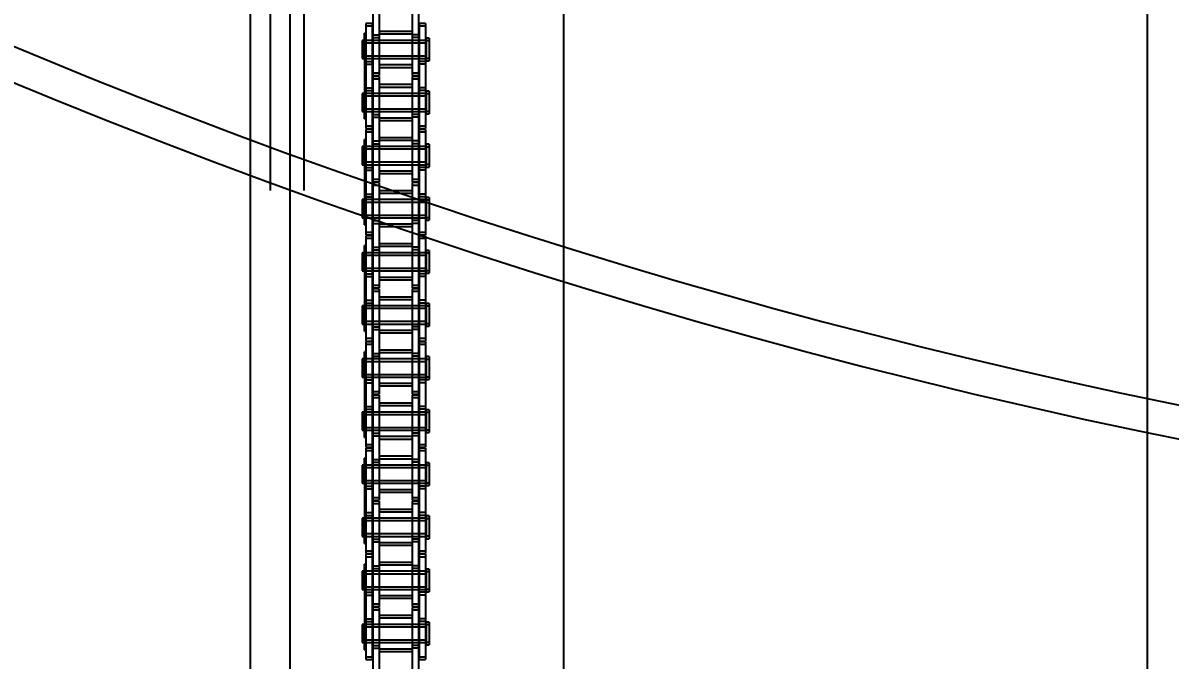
# Model space of a CAD drawing. Header units: metres. Extents: x 0 to 63075, y 0 to 44550.
# Drawn here: x 13714.6 to 13988.9, y 29722.2 to 29874.6 of the extents above; entities that cross this region are included whole.
import ezdxf

# ---------------------------------------------------------------- set-up
doc = ezdxf.new("R2010")
doc.units = ezdxf.units.M
doc.header["$LTSCALE"] = 75
doc.linetypes.add('HIDDEN2', pattern=[4.7625, 3.175, -1.5875])
for name, color, linetype in [('18_COTAS', 7, 'Continuous'), ('SDM', 7, 'Continuous'), ('SL1', 8, 'Continuous'), ('SL4', 4, 'Continuous'), ('ST1', 7, 'HIDDEN2')]:
    doc.layers.add(name, color=color, linetype=linetype)
doc.styles.add('ROMANS', font='ROMANS.SHX')
doc.dimstyles.new('75___1-75', dxfattribs={"dimscale": 75, "dimtxt": 2.5, "dimasz": 2, "dimexe": 1.5, "dimexo": 1, "dimgap": 0.5, "dimtad": 1, "dimdec": 0, "dimzin": 12, "dimtxsty": 'ROMANS', "dimcen": 0, "dimclrd": 256, "dimclre": 256, "dimclrt": 3, "dimazin": 3, "dimtfac": 1, "dimtdec": 0, "dimtmove": 0, "dimatfit": 0, "dimfxl": 1, "dimlwd": -1, "dimlwe": -1, "dimarcsym": 0})

# ---------------------------------------------------------------- blocks, each defined once
blk = doc.blocks.new('A$C1d93b9d1')
at = {"layer": 'SL1'}
for radius, start, end in [(1979, 150.48869, 76.2155), (1915.5, 151.39767, 77.94663), (1915.5, 151.39767, 77.48242), (1907.5, 151.51701, 77.89531), (1508, 159.38429, 0), (1508, 159.38429, 0), (1500, 179.96007, 0.03993)]:
    blk.add_arc((6031.73, 6950), radius, start, end, dxfattribs=at)
blk = doc.blocks.new('*D27')
at = {"layer": '18_COTAS', "transparency": 16777216}
for p, q in [((12131.24, 27878.33), (12131.24, 30705.37)), ((13913.74, 30509.57), (13913.74, 30705.37)), ((11981.24, 30592.87), (11122.31, 30592.87)), ((13913.74, 30592.87), (12131.24, 30592.87)), ((14063.74, 30592.87), (14213.74, 30592.87))]:
    blk.add_line(p, q, dxfattribs=at)
for points in [[(11981.24, 30617.87), (11981.24, 30567.87), (12131.24, 30592.87)], [(14063.74, 30617.87), (14063.74, 30567.87), (13913.74, 30592.87)]]:
    blk.add_solid(points, dxfattribs=at)
at = {"layer": 'Defpoints', "color": 0, "transparency": 16777216}
for p in [(13913.74, 30592.87), (13913.74, 30434.57), (12131.24, 27803.33)]:
    blk.add_point(p, dxfattribs=at)
at = {"layer": '18_COTAS', "color": 3, "transparency": 16777216, "insert": (11476.78, 30724.12), "char_height": 187.5, "attachment_point": 5, "style": 'ROMANS'}
blk.add_mtext('1782', dxfattribs=at)
blk = doc.blocks.new('A$C429c7d53')
at = {"layer": 'SL4'}
for p, q in [((48.23, 3289.74), (48.23, 2339.74)), ((57.76, 2339.74), (57.76, 3129.5)), ((262.77, 2339.74), (262.77, 3129.49)), ((123.23, 2339.74), (123.23, 3005.31))]:
    blk.add_line(p, q, dxfattribs=at)
at = {"layer": 'ST1'}
for p, q in [((53, 3339.74), (53, 2339.74)), ((61, 3339.74), (61, 2339.74)), ((57.76, 2339.74), (57.76, 3129.5)), ((77.52, 2787.36), (77.52, 2781.01)), ((79.03, 2787.36), (79.03, 2781.01)), ((86.96, 2787.36), (86.96, 2781.01)), ((88.49, 2787.36), (88.49, 2781.01)), ((75.84, 2784.41), (75.84, 2783.76)), ((77.36, 2784.41), (75.84, 2784.41)), ((77.36, 2784.41), (77.36, 2783.76)), ((88.64, 2784.41), (88.64, 2783.76)), ((90.16, 2784.41), (88.64, 2784.41)), ((90.16, 2784.41), (90.16, 2783.76)), ((75.51, 2781.07), (75.51, 2782.04)), ((75.84, 2782.04), (75.51, 2782.04)), ((75.51, 2781.07), (75.84, 2781.07)), ((75.51, 2777.84), (75.51, 2781.07)), ((75.84, 2783.76), (75.84, 2774.66)), ((77.36, 2783.76), (75.84, 2783.76)), ((77.36, 2783.76), (77.36, 2774.66)), ((77.52, 2781.67), (79.03, 2781.67)), ((86.96, 2782.45), (79.03, 2782.45)), ((86.96, 2781.8), (79.03, 2781.8)), ((88.49, 2781.67), (86.96, 2781.67)), ((88.64, 2783.76), (88.64, 2774.66)), ((90.16, 2783.76), (88.64, 2783.76)), ((90.16, 2783.76), (90.16, 2774.66)), ((75, 2780.34), (75, 2779.68)), ((75.47, 2780.34), (75, 2780.34)), ((75, 2779.68), (75, 2775.99)), ((75.47, 2779.68), (75, 2779.68)), ((75.47, 2779.68), (75.47, 2780.34)), ((75.84, 2779.97), (75.47, 2779.97)), ((75.47, 2775.99), (75.47, 2779.68)), ((75.84, 2779.31), (75.47, 2779.31)), ((77.36, 2780.34), (75.51, 2780.34)), ((75.51, 2778.94), (75.84, 2778.94)), ((75.51, 2778.49), (75.84, 2778.49)), ((90.34, 2780.34), (75.84, 2780.34)), ((77.36, 2779.68), (75.84, 2779.68)), ((90.34, 2779.68), (75.84, 2779.68)), ((77.52, 2781.01), (79.03, 2781.01)), ((77.52, 2781.01), (77.52, 2771.92)), ((79.03, 2780.34), (77.52, 2780.34)), ((79.03, 2779.68), (77.52, 2779.68)), ((86.96, 2780.34), (79.03, 2780.34)), ((86.96, 2779.68), (79.03, 2779.68)), ((79.03, 2781.01), (79.03, 2771.92)), ((88.49, 2781.01), (86.96, 2781.01)), ((86.96, 2781.01), (86.96, 2771.92)), ((88.49, 2780.34), (86.96, 2780.34)), ((88.49, 2779.68), (86.96, 2779.68)), ((88.49, 2781.01), (88.49, 2771.92)), ((90.16, 2780.34), (88.64, 2780.34)), ((90.16, 2779.68), (88.64, 2779.68)), ((90.34, 2780.23), (90.34, 2780.89)), ((91, 2780.89), (90.34, 2780.89)), ((90.34, 2775.44), (90.34, 2780.23)), ((91, 2780.23), (90.34, 2780.23)), ((91, 2780.89), (91, 2780.23)), ((91, 2780.23), (91, 2775.44)), ((75, 2776.65), (75.47, 2776.65)), ((75, 2775.99), (75.47, 2775.99)), ((75.47, 2777.01), (75.84, 2777.01)), ((75.47, 2776.36), (75.84, 2776.36)), ((75.51, 2777.84), (75.51, 2765.14)), ((75.51, 2777.84), (75.84, 2777.84)), ((75.51, 2776.87), (75.84, 2776.87)), ((75.51, 2776.22), (75.84, 2776.22)), ((75.84, 2776.65), (77.36, 2776.65)), ((75.84, 2776.65), (90.34, 2776.65)), ((75.84, 2775.99), (77.36, 2775.99)), ((75.84, 2775.99), (90.34, 2775.99)), ((77.52, 2776.65), (79.03, 2776.65)), ((77.52, 2775.99), (79.03, 2775.99)), ((79.03, 2776.65), (86.96, 2776.65)), ((79.03, 2775.99), (86.96, 2775.99)), ((86.96, 2776.65), (88.49, 2776.65)), ((86.96, 2775.99), (88.49, 2775.99)), ((88.64, 2776.65), (90.16, 2776.65)), ((88.64, 2775.99), (90.16, 2775.99)), ((90.34, 2776.09), (91, 2776.09)), ((75.84, 2775.32), (77.36, 2775.32)), ((75.84, 2774.66), (77.36, 2774.66)), ((75.84, 2774.66), (75.84, 2768.31)), ((77.36, 2774.66), (77.36, 2768.31)), ((79.03, 2774.53), (86.96, 2774.53)), ((79.03, 2773.88), (86.96, 2773.88)), ((90.16, 2775.32), (88.64, 2775.32)), ((90.16, 2774.66), (88.64, 2774.66)), ((88.64, 2774.66), (88.64, 2768.31)), ((90.16, 2774.66), (90.16, 2768.31)), ((90.34, 2775.44), (91, 2775.44)), ((77.52, 2772.57), (79.03, 2772.57)), ((77.52, 2771.92), (79.03, 2771.92)), ((77.52, 2771.71), (77.52, 2771.06)), ((79.03, 2771.71), (77.52, 2771.71)), ((77.52, 2771.06), (77.52, 2761.96)), ((79.03, 2771.06), (77.52, 2771.06)), ((79.03, 2771.71), (79.03, 2771.06)), ((79.03, 2771.06), (79.03, 2761.96)), ((86.96, 2772.57), (88.49, 2772.57)), ((86.96, 2771.92), (88.49, 2771.92)), ((86.96, 2771.71), (86.96, 2771.06)), ((88.49, 2771.71), (86.96, 2771.71)), ((86.96, 2771.06), (86.96, 2761.96)), ((88.49, 2771.06), (86.96, 2771.06)), ((88.49, 2771.71), (88.49, 2771.06)), ((88.49, 2771.06), (88.49, 2761.96)), ((75, 2767.64), (75, 2766.98)), ((75.47, 2767.64), (75, 2767.64)), ((75.47, 2766.98), (75.47, 2767.64)), ((75.51, 2767.41), (75.84, 2767.41)), ((75.84, 2768.97), (77.36, 2768.97)), ((75.84, 2768.31), (77.36, 2768.31)), ((75.84, 2768.31), (75.84, 2759.22)), ((77.36, 2767.64), (75.84, 2767.64)), ((90.34, 2767.64), (75.84, 2767.64)), ((77.36, 2768.31), (77.36, 2759.22)), ((79.03, 2767.64), (77.52, 2767.64)), ((86.96, 2769.75), (79.03, 2769.75)), ((86.96, 2769.1), (79.03, 2769.1)), ((86.96, 2767.64), (79.03, 2767.64)), ((88.49, 2767.64), (86.96, 2767.64)), ((90.16, 2768.97), (88.64, 2768.97)), ((90.16, 2768.31), (88.64, 2768.31)), ((88.64, 2768.31), (88.64, 2759.22)), ((90.16, 2767.64), (88.64, 2767.64)), ((90.16, 2768.31), (90.16, 2759.22)), ((90.34, 2767.53), (90.34, 2768.19)), ((91, 2768.19), (90.34, 2768.19)), ((90.34, 2762.74), (90.34, 2767.53)), ((91, 2767.53), (90.34, 2767.53)), ((91, 2768.19), (91, 2767.53)), ((91, 2767.53), (91, 2762.74)), ((75, 2766.98), (75, 2763.29)), ((75.47, 2766.98), (75, 2766.98)), ((75.84, 2767.27), (75.47, 2767.27)), ((75.47, 2763.29), (75.47, 2766.98)), ((75.84, 2766.61), (75.47, 2766.61)), ((75.51, 2766.75), (75.84, 2766.75)), ((75.51, 2765.79), (75.84, 2765.79)), ((75.51, 2765.14), (75.84, 2765.14)), ((75.51, 2761.58), (75.51, 2765.14)), ((75.51, 2764.68), (75.84, 2764.68)), ((77.36, 2766.98), (75.84, 2766.98)), ((90.34, 2766.98), (75.84, 2766.98)), ((79.03, 2766.98), (77.52, 2766.98)), ((86.96, 2766.98), (79.03, 2766.98)), ((88.49, 2766.98), (86.96, 2766.98)), ((90.16, 2766.98), (88.64, 2766.98)), ((75, 2763.95), (75.47, 2763.95)), ((75, 2763.29), (75.47, 2763.29)), ((75.47, 2764.31), (75.84, 2764.31)), ((75.47, 2763.66), (75.84, 2763.66)), ((75.51, 2763.29), (77.36, 2763.29)), ((75.51, 2762.56), (75.84, 2762.56)), ((75.84, 2763.95), (77.36, 2763.95)), ((75.84, 2763.95), (90.34, 2763.95)), ((75.84, 2763.29), (90.34, 2763.29)), ((77.52, 2763.95), (79.03, 2763.95)), ((77.52, 2763.29), (79.03, 2763.29)), ((77.52, 2762.62), (79.03, 2762.62)), ((77.52, 2761.96), (79.03, 2761.96)), ((77.52, 2761.96), (77.52, 2755.61)), ((79.03, 2763.95), (86.96, 2763.95)), ((79.03, 2763.29), (86.96, 2763.29)), ((79.03, 2761.96), (79.03, 2755.61)), ((86.96, 2763.95), (88.49, 2763.95)), ((86.96, 2763.29), (88.49, 2763.29)), ((88.49, 2762.62), (86.96, 2762.62)), ((88.49, 2761.96), (86.96, 2761.96)), ((86.96, 2761.96), (86.96, 2755.61)), ((88.49, 2761.96), (88.49, 2755.61)), ((88.64, 2763.95), (90.16, 2763.95)), ((88.64, 2763.29), (90.16, 2763.29)), ((90.34, 2763.39), (91, 2763.39)), ((90.34, 2762.74), (91, 2762.74)), ((75.51, 2761.58), (75.84, 2761.58)), ((75.84, 2759.87), (77.36, 2759.87)), ((75.84, 2759.22), (77.36, 2759.22)), ((79.03, 2761.83), (86.96, 2761.83)), ((79.03, 2761.18), (86.96, 2761.18)), ((88.64, 2759.87), (90.16, 2759.87)), ((88.64, 2759.22), (90.16, 2759.22)), ((75.51, 2755.67), (75.51, 2756.64)), ((75.84, 2756.64), (75.51, 2756.64)), ((75.84, 2759.01), (75.84, 2758.36)), ((77.36, 2759.01), (75.84, 2759.01)), ((75.84, 2758.36), (75.84, 2749.26)), ((77.36, 2758.36), (75.84, 2758.36)), ((77.36, 2759.01), (77.36, 2758.36)), ((77.36, 2758.36), (77.36, 2749.26)), ((86.96, 2757.05), (79.03, 2757.05)), ((86.96, 2756.4), (79.03, 2756.4)), ((88.64, 2759.01), (88.64, 2758.36)), ((90.16, 2759.01), (88.64, 2759.01)), ((88.64, 2758.36), (88.64, 2749.26)), ((90.16, 2758.36), (88.64, 2758.36)), ((90.16, 2759.01), (90.16, 2758.36)), ((90.16, 2758.36), (90.16, 2749.26)), ((75, 2754.94), (75, 2754.28)), ((75.47, 2754.94), (75, 2754.94)), ((75, 2754.28), (75, 2750.59)), ((75.47, 2754.28), (75, 2754.28)), ((75.47, 2754.28), (75.47, 2754.94)), ((75.84, 2754.57), (75.47, 2754.57)), ((75.47, 2750.59), (75.47, 2754.28)), ((75.84, 2753.91), (75.47, 2753.91)), ((75.51, 2755.67), (75.84, 2755.67)), ((75.51, 2752.44), (75.51, 2755.67)), ((77.36, 2754.94), (75.51, 2754.94)), ((90.34, 2754.94), (75.84, 2754.94)), ((77.36, 2754.28), (75.84, 2754.28)), ((90.34, 2754.28), (75.84, 2754.28)), ((77.52, 2756.27), (79.03, 2756.27)), ((77.52, 2755.61), (79.03, 2755.61)), ((77.52, 2755.61), (77.52, 2746.52)), ((79.03, 2754.94), (77.52, 2754.94)), ((79.03, 2754.28), (77.52, 2754.28)), ((86.96, 2754.94), (79.03, 2754.94)), ((86.96, 2754.28), (79.03, 2754.28)), ((79.03, 2755.61), (79.03, 2746.52)), ((88.49, 2756.27), (86.96, 2756.27)), ((88.49, 2755.61), (86.96, 2755.61)), ((86.96, 2755.61), (86.96, 2746.52)), ((88.49, 2754.94), (86.96, 2754.94)), ((88.49, 2754.28), (86.96, 2754.28)), ((88.49, 2755.61), (88.49, 2746.52)), ((90.16, 2754.94), (88.64, 2754.94)), ((90.16, 2754.28), (88.64, 2754.28)), ((90.34, 2754.83), (90.34, 2755.49)), ((91, 2755.49), (90.34, 2755.49)), ((90.34, 2750.04), (90.34, 2754.83)), ((91, 2754.83), (90.34, 2754.83)), ((91, 2755.49), (91, 2754.83)), ((91, 2754.83), (91, 2750.04)), ((75, 2751.25), (75.47, 2751.25)), ((75.47, 2751.61), (75.84, 2751.61)), ((75.47, 2750.96), (75.84, 2750.96)), ((75.51, 2753.54), (75.84, 2753.54)), ((75.51, 2753.09), (75.84, 2753.09)), ((75.51, 2752.44), (75.51, 2739.74)), ((75.51, 2752.44), (75.84, 2752.44)), ((75.51, 2751.47), (75.84, 2751.47)), ((75.84, 2751.25), (77.36, 2751.25)), ((75.84, 2751.25), (90.34, 2751.25)), ((77.52, 2751.25), (79.03, 2751.25)), ((79.03, 2751.25), (86.96, 2751.25)), ((86.96, 2751.25), (88.49, 2751.25)), ((88.64, 2751.25), (90.16, 2751.25)), ((75, 2750.59), (75.47, 2750.59)), ((75.51, 2750.82), (75.84, 2750.82)), ((75.84, 2750.59), (77.36, 2750.59)), ((75.84, 2750.59), (90.34, 2750.59)), ((75.84, 2749.92), (77.36, 2749.92)), ((75.84, 2749.26), (77.36, 2749.26)), ((75.84, 2749.26), (75.84, 2742.91)), ((77.36, 2749.26), (77.36, 2742.91)), ((77.52, 2750.59), (79.03, 2750.59)), ((79.03, 2750.59), (86.96, 2750.59)), ((79.03, 2749.13), (86.96, 2749.13)), ((79.03, 2748.48), (86.96, 2748.48)), ((86.96, 2750.59), (88.49, 2750.59)), ((88.64, 2750.59), (90.16, 2750.59)), ((90.16, 2749.92), (88.64, 2749.92)), ((90.16, 2749.26), (88.64, 2749.26)), ((88.64, 2749.26), (88.64, 2742.91)), ((90.16, 2749.26), (90.16, 2742.91)), ((90.34, 2750.69), (91, 2750.69)), ((90.34, 2750.04), (91, 2750.04)), ((77.52, 2747.17), (79.03, 2747.17)), ((77.52, 2746.52), (79.03, 2746.52)), ((77.52, 2746.31), (77.52, 2745.66)), ((79.03, 2746.31), (77.52, 2746.31)), ((77.52, 2745.66), (77.52, 2736.56)), ((79.03, 2745.66), (77.52, 2745.66)), ((79.03, 2746.31), (79.03, 2745.66)), ((79.03, 2745.66), (79.03, 2736.56)), ((86.96, 2747.17), (88.49, 2747.17)), ((86.96, 2746.52), (88.49, 2746.52)), ((86.96, 2746.31), (86.96, 2745.66)), ((88.49, 2746.31), (86.96, 2746.31)), ((86.96, 2745.66), (86.96, 2736.56)), ((88.49, 2745.66), (86.96, 2745.66)), ((88.49, 2746.31), (88.49, 2745.66)), ((88.49, 2745.66), (88.49, 2736.56)), ((75.84, 2743.57), (77.36, 2743.57)), ((75.84, 2742.91), (77.36, 2742.91)), ((75.84, 2742.91), (75.84, 2733.82)), ((77.36, 2742.91), (77.36, 2733.82)), ((86.96, 2744.35), (79.03, 2744.35)), ((86.96, 2743.7), (79.03, 2743.7)), ((90.16, 2743.57), (88.64, 2743.57)), ((90.16, 2742.91), (88.64, 2742.91)), ((88.64, 2742.91), (88.64, 2733.82)), ((90.16, 2742.91), (90.16, 2733.82)), ((90.34, 2742.13), (90.34, 2742.79)), ((91, 2742.79), (90.34, 2742.79)), ((91, 2742.79), (91, 2742.13)), ((75, 2742.24), (75, 2741.58)), ((75.47, 2742.24), (75, 2742.24)), ((75, 2741.58), (75, 2737.89)), ((75.47, 2741.58), (75, 2741.58)), ((75.47, 2741.58), (75.47, 2742.24)), ((75.84, 2741.87), (75.47, 2741.87)), ((75.47, 2737.89), (75.47, 2741.58)), ((75.84, 2741.21), (75.47, 2741.21)), ((75.51, 2742.01), (75.84, 2742.01)), ((75.51, 2741.35), (75.84, 2741.35)), ((75.51, 2740.39), (75.84, 2740.39)), ((77.36, 2742.24), (75.84, 2742.24)), ((90.34, 2742.24), (75.84, 2742.24)), ((77.36, 2741.58), (75.84, 2741.58)), ((90.34, 2741.58), (75.84, 2741.58)), ((79.03, 2742.24), (77.52, 2742.24)), ((79.03, 2741.58), (77.52, 2741.58)), ((86.96, 2742.24), (79.03, 2742.24)), ((86.96, 2741.58), (79.03, 2741.58)), ((88.49, 2742.24), (86.96, 2742.24)), ((88.49, 2741.58), (86.96, 2741.58)), ((90.16, 2742.24), (88.64, 2742.24)), ((90.16, 2741.58), (88.64, 2741.58)), ((90.34, 2737.34), (90.34, 2742.13)), ((91, 2742.13), (90.34, 2742.13)), ((91, 2742.13), (91, 2737.34)), ((75, 2738.55), (75.47, 2738.55)), ((75, 2737.89), (75.47, 2737.89)), ((75.47, 2738.91), (75.84, 2738.91)), ((75.47, 2738.26), (75.84, 2738.26)), ((75.51, 2739.74), (75.84, 2739.74)), ((75.51, 2736.18), (75.51, 2739.74)), ((75.51, 2739.28), (75.84, 2739.28)), ((75.51, 2737.89), (77.36, 2737.89)), ((75.84, 2738.55), (77.36, 2738.55)), ((75.84, 2738.55), (90.34, 2738.55)), ((75.84, 2737.89), (90.34, 2737.89)), ((77.52, 2738.55), (79.03, 2738.55)), ((77.52, 2737.89), (79.03, 2737.89)), ((77.52, 2737.22), (79.03, 2737.22)), ((79.03, 2738.55), (86.96, 2738.55)), ((79.03, 2737.89), (86.96, 2737.89)), ((86.96, 2738.55), (88.49, 2738.55)), ((86.96, 2737.89), (88.49, 2737.89)), ((88.49, 2737.22), (86.96, 2737.22)), ((88.64, 2738.55), (90.16, 2738.55)), ((88.64, 2737.89), (90.16, 2737.89)), ((90.34, 2737.99), (91, 2737.99)), ((90.34, 2737.34), (91, 2737.34)), ((75.51, 2737.16), (75.84, 2737.16)), ((75.51, 2736.18), (75.84, 2736.18)), ((75.84, 2734.47), (77.36, 2734.47)), ((77.52, 2736.56), (79.03, 2736.56)), ((77.52, 2736.56), (77.52, 2730.21)), ((79.03, 2736.43), (86.96, 2736.43)), ((79.03, 2735.78), (86.96, 2735.78)), ((79.03, 2736.56), (79.03, 2730.21)), ((88.49, 2736.56), (86.96, 2736.56)), ((86.96, 2736.56), (86.96, 2730.21)), ((88.49, 2736.56), (88.49, 2730.21)), ((88.64, 2734.47), (90.16, 2734.47)), ((75.84, 2733.82), (77.36, 2733.82)), ((75.84, 2733.61), (75.84, 2732.96)), ((77.36, 2733.61), (75.84, 2733.61)), ((75.84, 2732.96), (75.84, 2723.86)), ((77.36, 2732.96), (75.84, 2732.96)), ((77.36, 2733.61), (77.36, 2732.96)), ((77.36, 2732.96), (77.36, 2723.86)), ((88.64, 2733.82), (90.16, 2733.82)), ((88.64, 2733.61), (88.64, 2732.96)), ((90.16, 2733.61), (88.64, 2733.61)), ((88.64, 2732.96), (88.64, 2723.86)), ((90.16, 2732.96), (88.64, 2732.96)), ((90.16, 2733.61), (90.16, 2732.96)), ((90.16, 2732.96), (90.16, 2723.86)), ((75, 2729.54), (75, 2728.88)), ((75.47, 2729.54), (75, 2729.54)), ((75.47, 2728.88), (75.47, 2729.54)), ((75.84, 2729.17), (75.47, 2729.17)), ((75.51, 2730.27), (75.51, 2731.24)), ((75.84, 2731.24), (75.51, 2731.24)), ((75.51, 2730.27), (75.84, 2730.27)), ((75.51, 2727.04), (75.51, 2730.27)), ((77.36, 2729.54), (75.51, 2729.54)), ((90.34, 2729.54), (75.84, 2729.54)), ((77.52, 2730.87), (79.03, 2730.87)), ((77.52, 2730.21), (79.03, 2730.21)), ((77.52, 2730.21), (77.52, 2721.12)), ((79.03, 2729.54), (77.52, 2729.54)), ((86.96, 2731.65), (79.03, 2731.65)), ((86.96, 2731), (79.03, 2731)), ((86.96, 2729.54), (79.03, 2729.54)), ((79.03, 2730.21), (79.03, 2721.12)), ((88.49, 2730.87), (86.96, 2730.87)), ((88.49, 2730.21), (86.96, 2730.21)), ((86.96, 2730.21), (86.96, 2721.12)), ((88.49, 2729.54), (86.96, 2729.54)), ((88.49, 2730.21), (88.49, 2721.12)), ((90.16, 2729.54), (88.64, 2729.54)), ((90.34, 2729.43), (90.34, 2730.09)), ((91, 2730.09), (90.34, 2730.09)), ((90.34, 2724.64), (90.34, 2729.43)), ((91, 2729.43), (90.34, 2729.43)), ((91, 2730.09), (91, 2729.43)), ((91, 2729.43), (91, 2724.64)), ((75, 2728.88), (75, 2725.19)), ((75.47, 2728.88), (75, 2728.88)), ((75.47, 2725.19), (75.47, 2728.88)), ((75.84, 2728.51), (75.47, 2728.51)), ((75.47, 2726.21), (75.84, 2726.21)), ((75.51, 2728.14), (75.84, 2728.14)), ((75.51, 2727.69), (75.84, 2727.69)), ((75.51, 2727.04), (75.51, 2714.34)), ((75.51, 2727.04), (75.84, 2727.04)), ((77.36, 2728.88), (75.84, 2728.88)), ((90.34, 2728.88), (75.84, 2728.88)), ((79.03, 2728.88), (77.52, 2728.88)), ((86.96, 2728.88), (79.03, 2728.88)), ((88.49, 2728.88), (86.96, 2728.88)), ((90.16, 2728.88), (88.64, 2728.88)), ((75, 2725.85), (75.47, 2725.85)), ((75, 2725.19), (75.47, 2725.19)), ((75.47, 2725.56), (75.84, 2725.56)), ((75.51, 2726.07), (75.84, 2726.07)), ((75.51, 2725.42), (75.84, 2725.42)), ((75.84, 2725.85), (77.36, 2725.85)), ((75.84, 2725.85), (90.34, 2725.85)), ((75.84, 2725.19), (77.36, 2725.19)), ((75.84, 2725.19), (90.34, 2725.19)), ((75.84, 2724.52), (77.36, 2724.52)), ((75.84, 2723.86), (77.36, 2723.86)), ((75.84, 2723.86), (75.84, 2717.51)), ((77.36, 2723.86), (77.36, 2717.51)), ((77.52, 2725.85), (79.03, 2725.85)), ((77.52, 2725.19), (79.03, 2725.19)), ((79.03, 2725.85), (86.96, 2725.85)), ((79.03, 2725.19), (86.96, 2725.19)), ((79.03, 2723.73), (86.96, 2723.73)), ((86.96, 2725.85), (88.49, 2725.85)), ((86.96, 2725.19), (88.49, 2725.19)), ((88.64, 2725.85), (90.16, 2725.85)), ((88.64, 2725.19), (90.16, 2725.19)), ((90.16, 2724.52), (88.64, 2724.52)), ((90.16, 2723.86), (88.64, 2723.86)), ((88.64, 2723.86), (88.64, 2717.51)), ((90.16, 2723.86), (90.16, 2717.51)), ((90.34, 2725.29), (91, 2725.29)), ((90.34, 2724.64), (91, 2724.64)), ((77.52, 2721.77), (79.03, 2721.77)), ((77.52, 2721.12), (79.03, 2721.12)), ((77.52, 2720.91), (77.52, 2720.26)), ((79.03, 2720.91), (77.52, 2720.91)), ((79.03, 2723.08), (86.96, 2723.08)), ((79.03, 2720.91), (79.03, 2720.26)), ((86.96, 2721.77), (88.49, 2721.77)), ((86.96, 2721.12), (88.49, 2721.12)), ((86.96, 2720.91), (86.96, 2720.26)), ((88.49, 2720.91), (86.96, 2720.91)), ((88.49, 2720.91), (88.49, 2720.26)), ((75.84, 2718.17), (77.36, 2718.17)), ((77.52, 2720.26), (77.52, 2711.16)), ((79.03, 2720.26), (77.52, 2720.26)), ((86.96, 2718.95), (79.03, 2718.95)), ((86.96, 2718.3), (79.03, 2718.3)), ((79.03, 2720.26), (79.03, 2711.16)), ((86.96, 2720.26), (86.96, 2711.16)), ((88.49, 2720.26), (86.96, 2720.26)), ((88.49, 2720.26), (88.49, 2711.16)), ((90.16, 2718.17), (88.64, 2718.17)), ((75, 2716.84), (75, 2716.18)), ((75.47, 2716.84), (75, 2716.84)), ((75, 2716.18), (75, 2712.49)), ((75.47, 2716.18), (75, 2716.18)), ((75.47, 2716.18), (75.47, 2716.84)), ((75.84, 2716.47), (75.47, 2716.47)), ((75.47, 2712.49), (75.47, 2716.18)), ((75.84, 2715.81), (75.47, 2715.81)), ((75.51, 2716.61), (75.84, 2716.61)), ((75.51, 2715.95), (75.84, 2715.95)), ((75.84, 2717.51), (77.36, 2717.51)), ((75.84, 2717.51), (75.84, 2708.42)), ((77.36, 2716.84), (75.84, 2716.84)), ((90.34, 2716.84), (75.84, 2716.84)), ((77.36, 2716.18), (75.84, 2716.18)), ((90.34, 2716.18), (75.84, 2716.18)), ((77.36, 2717.51), (77.36, 2708.42)), ((79.03, 2716.84), (77.52, 2716.84)), ((79.03, 2716.18), (77.52, 2716.18)), ((86.96, 2716.84), (79.03, 2716.84)), ((86.96, 2716.18), (79.03, 2716.18)), ((88.49, 2716.84), (86.96, 2716.84)), ((88.49, 2716.18), (86.96, 2716.18)), ((90.16, 2717.51), (88.64, 2717.51)), ((88.64, 2717.51), (88.64, 2708.42)), ((90.16, 2716.84), (88.64, 2716.84)), ((90.16, 2716.18), (88.64, 2716.18)), ((90.16, 2717.51), (90.16, 2708.42)), ((90.34, 2716.73), (90.34, 2717.39)), ((91, 2717.39), (90.34, 2717.39)), ((90.34, 2711.94), (90.34, 2716.73)), ((91, 2716.73), (90.34, 2716.73)), ((91, 2717.39), (91, 2716.73)), ((91, 2716.73), (91, 2711.94)), ((75, 2713.15), (75.47, 2713.15)), ((75, 2712.49), (75.47, 2712.49)), ((75.47, 2713.51), (75.84, 2713.51)), ((75.47, 2712.86), (75.84, 2712.86)), ((75.51, 2714.99), (75.84, 2714.99)), ((75.51, 2714.34), (75.84, 2714.34)), ((75.51, 2710.78), (75.51, 2714.34)), ((75.51, 2713.88), (75.84, 2713.88)), ((75.51, 2712.49), (77.36, 2712.49)), ((75.84, 2713.15), (77.36, 2713.15)), ((75.84, 2713.15), (90.34, 2713.15)), ((75.84, 2712.49), (90.34, 2712.49)), ((77.52, 2713.15), (79.03, 2713.15)), ((77.52, 2712.49), (79.03, 2712.49)), ((79.03, 2713.15), (86.96, 2713.15)), ((79.03, 2712.49), (86.96, 2712.49)), ((86.96, 2713.15), (88.49, 2713.15)), ((86.96, 2712.49), (88.49, 2712.49)), ((88.64, 2713.15), (90.16, 2713.15)), ((88.64, 2712.49), (90.16, 2712.49)), ((90.34, 2712.59), (91, 2712.59)), ((75.51, 2711.76), (75.84, 2711.76)), ((75.51, 2710.78), (75.84, 2710.78)), ((77.52, 2711.82), (79.03, 2711.82)), ((77.52, 2711.16), (79.03, 2711.16)), ((77.52, 2711.16), (77.52, 2704.81)), ((79.03, 2711.03), (86.96, 2711.03)), ((79.03, 2710.38), (86.96, 2710.38)), ((79.03, 2711.16), (79.03, 2704.81)), ((88.49, 2711.82), (86.96, 2711.82)), ((88.49, 2711.16), (86.96, 2711.16)), ((86.96, 2711.16), (86.96, 2704.81)), ((88.49, 2711.16), (88.49, 2704.81)), ((90.34, 2711.94), (91, 2711.94)), ((75.84, 2709.07), (77.36, 2709.07)), ((75.84, 2708.42), (77.36, 2708.42)), ((75.84, 2708.21), (75.84, 2707.56)), ((77.36, 2708.21), (75.84, 2708.21)), ((75.84, 2707.56), (75.84, 2698.46)), ((77.36, 2707.56), (75.84, 2707.56)), ((77.36, 2708.21), (77.36, 2707.56)), ((77.36, 2707.56), (77.36, 2698.46)), ((88.64, 2709.07), (90.16, 2709.07)), ((88.64, 2708.42), (90.16, 2708.42)), ((88.64, 2708.21), (88.64, 2707.56)), ((90.16, 2708.21), (88.64, 2708.21)), ((88.64, 2707.56), (88.64, 2698.46)), ((90.16, 2707.56), (88.64, 2707.56)), ((90.16, 2708.21), (90.16, 2707.56)), ((90.16, 2707.56), (90.16, 2698.46)), ((75.51, 2704.87), (75.51, 2705.84)), ((75.84, 2705.84), (75.51, 2705.84)), ((75.51, 2704.87), (75.84, 2704.87)), ((75.51, 2701.64), (75.51, 2704.87)), ((77.52, 2705.47), (79.03, 2705.47)), ((77.52, 2704.81), (79.03, 2704.81)), ((77.52, 2704.81), (77.52, 2695.72)), ((86.96, 2706.25), (79.03, 2706.25)), ((86.96, 2705.6), (79.03, 2705.6)), ((79.03, 2704.81), (79.03, 2695.72)), ((88.49, 2705.47), (86.96, 2705.47)), ((88.49, 2704.81), (86.96, 2704.81)), ((86.96, 2704.81), (86.96, 2695.72)), ((88.49, 2704.81), (88.49, 2695.72)), ((90.34, 2704.03), (90.34, 2704.69)), ((91, 2704.69), (90.34, 2704.69)), ((91, 2704.69), (91, 2704.03)), ((75, 2704.14), (75, 2703.48)), ((75.47, 2704.14), (75, 2704.14)), ((75, 2703.48), (75, 2699.79)), ((75.47, 2703.48), (75, 2703.48)), ((75.47, 2703.48), (75.47, 2704.14)), ((75.84, 2703.77), (75.47, 2703.77)), ((75.47, 2699.79), (75.47, 2703.48)), ((75.84, 2703.11), (75.47, 2703.11)), ((77.36, 2704.14), (75.51, 2704.14)), ((75.51, 2702.74), (75.84, 2702.74)), ((75.51, 2702.29), (75.84, 2702.29)), ((75.51, 2701.64), (75.84, 2701.64)), ((75.51, 2701.64), (75.51, 2688.94)), ((90.34, 2704.14), (75.84, 2704.14)), ((77.36, 2703.48), (75.84, 2703.48)), ((90.34, 2703.48), (75.84, 2703.48)), ((79.03, 2704.14), (77.52, 2704.14)), ((79.03, 2703.48), (77.52, 2703.48)), ((86.96, 2704.14), (79.03, 2704.14)), ((86.96, 2703.48), (79.03, 2703.48)), ((88.49, 2704.14), (86.96, 2704.14)), ((88.49, 2703.48), (86.96, 2703.48)), ((90.16, 2704.14), (88.64, 2704.14)), ((90.16, 2703.48), (88.64, 2703.48)), ((90.34, 2699.24), (90.34, 2704.03)), ((91, 2704.03), (90.34, 2704.03)), ((91, 2704.03), (91, 2699.24)), ((75, 2700.45), (75.47, 2700.45)), ((75, 2699.79), (75.47, 2699.79)), ((75.47, 2700.81), (75.84, 2700.81)), ((75.47, 2700.16), (75.84, 2700.16)), ((75.51, 2700.67), (75.84, 2700.67)), ((75.51, 2700.02), (75.84, 2700.02)), ((75.84, 2700.45), (77.36, 2700.45)), ((75.84, 2700.45), (90.34, 2700.45)), ((75.84, 2699.79), (77.36, 2699.79)), ((75.84, 2699.79), (90.34, 2699.79)), ((75.84, 2699.12), (77.36, 2699.12)), ((77.52, 2700.45), (79.03, 2700.45)), ((77.52, 2699.79), (79.03, 2699.79)), ((79.03, 2700.45), (86.96, 2700.45)), ((79.03, 2699.79), (86.96, 2699.79)), ((86.96, 2700.45), (88.49, 2700.45)), ((86.96, 2699.79), (88.49, 2699.79)), ((88.64, 2700.45), (90.16, 2700.45)), ((88.64, 2699.79), (90.16, 2699.79)), ((90.16, 2699.12), (88.64, 2699.12)), ((90.34, 2699.89), (91, 2699.89)), ((90.34, 2699.24), (91, 2699.24)), ((75.84, 2698.46), (77.36, 2698.46)), ((75.84, 2698.46), (75.84, 2692.11)), ((77.36, 2698.46), (77.36, 2692.11)), ((77.52, 2696.37), (79.03, 2696.37)), ((79.03, 2698.33), (86.96, 2698.33)), ((79.03, 2697.68), (86.96, 2697.68)), ((86.96, 2696.37), (88.49, 2696.37)), ((90.16, 2698.46), (88.64, 2698.46)), ((88.64, 2698.46), (88.64, 2692.11)), ((90.16, 2698.46), (90.16, 2692.11)), ((77.52, 2695.72), (79.03, 2695.72)), ((77.52, 2695.51), (77.52, 2694.86)), ((79.03, 2695.51), (77.52, 2695.51)), ((77.52, 2694.86), (77.52, 2685.76)), ((79.03, 2694.86), (77.52, 2694.86)), ((86.96, 2693.55), (79.03, 2693.55)), ((79.03, 2695.51), (79.03, 2694.86)), ((79.03, 2694.86), (79.03, 2685.76)), ((86.96, 2695.72), (88.49, 2695.72)), ((86.96, 2695.51), (86.96, 2694.86)), ((88.49, 2695.51), (86.96, 2695.51)), ((86.96, 2694.86), (86.96, 2685.76)), ((88.49, 2694.86), (86.96, 2694.86)), ((88.49, 2695.51), (88.49, 2694.86)), ((88.49, 2694.86), (88.49, 2685.76)), ((75, 2691.44), (75, 2690.78)), ((75.47, 2691.44), (75, 2691.44)), ((75, 2690.78), (75, 2687.09)), ((75.47, 2690.78), (75, 2690.78)), ((75.47, 2690.78), (75.47, 2691.44)), ((75.84, 2691.07), (75.47, 2691.07)), ((75.47, 2687.09), (75.47, 2690.78)), ((75.51, 2691.21), (75.84, 2691.21)), ((75.51, 2690.55), (75.84, 2690.55)), ((75.84, 2692.77), (77.36, 2692.77)), ((75.84, 2692.11), (77.36, 2692.11)), ((75.84, 2692.11), (75.84, 2683.02)), ((77.36, 2691.44), (75.84, 2691.44)), ((90.34, 2691.44), (75.84, 2691.44)), ((77.36, 2690.78), (75.84, 2690.78)), ((90.34, 2690.78), (75.84, 2690.78)), ((77.36, 2692.11), (77.36, 2683.02)), ((79.03, 2691.44), (77.52, 2691.44)), ((79.03, 2690.78), (77.52, 2690.78)), ((86.96, 2692.9), (79.03, 2692.9)), ((86.96, 2691.44), (79.03, 2691.44)), ((86.96, 2690.78), (79.03, 2690.78)), ((88.49, 2691.44), (86.96, 2691.44)), ((88.49, 2690.78), (86.96, 2690.78)), ((90.16, 2692.77), (88.64, 2692.77)), ((90.16, 2692.11), (88.64, 2692.11)), ((88.64, 2692.11), (88.64, 2683.02)), ((90.16, 2691.44), (88.64, 2691.44)), ((90.16, 2690.78), (88.64, 2690.78)), ((90.16, 2692.11), (90.16, 2683.02)), ((90.34, 2691.33), (90.34, 2691.99)), ((91, 2691.99), (90.34, 2691.99)), ((90.34, 2686.54), (90.34, 2691.33)), ((91, 2691.33), (90.34, 2691.33)), ((91, 2691.99), (91, 2691.33)), ((91, 2691.33), (91, 2686.54)), ((75.84, 2690.41), (75.47, 2690.41)), ((75.47, 2688.11), (75.84, 2688.11)), ((75.51, 2689.59), (75.84, 2689.59)), ((75.51, 2688.94), (75.84, 2688.94)), ((75.51, 2685.38), (75.51, 2688.94)), ((75.51, 2688.48), (75.84, 2688.48)), ((75, 2687.75), (75.47, 2687.75)), ((75, 2687.09), (75.47, 2687.09)), ((75.47, 2687.46), (75.84, 2687.46)), ((75.51, 2687.09), (77.36, 2687.09)), ((75.51, 2686.36), (75.84, 2686.36)), ((75.51, 2685.38), (75.84, 2685.38)), ((75.84, 2687.75), (77.36, 2687.75)), ((75.84, 2687.75), (90.34, 2687.75)), ((75.84, 2687.09), (90.34, 2687.09)), ((77.52, 2687.75), (79.03, 2687.75)), ((77.52, 2687.09), (79.03, 2687.09)), ((77.52, 2686.42), (79.03, 2686.42)), ((77.52, 2685.76), (79.03, 2685.76)), ((77.52, 2685.76), (77.52, 2679.41)), ((79.03, 2687.75), (86.96, 2687.75)), ((79.03, 2687.09), (86.96, 2687.09)), ((79.03, 2685.63), (86.96, 2685.63)), ((79.03, 2685.76), (79.03, 2679.41)), ((86.96, 2687.75), (88.49, 2687.75)), ((86.96, 2687.09), (88.49, 2687.09)), ((88.49, 2686.42), (86.96, 2686.42)), ((88.49, 2685.76), (86.96, 2685.76)), ((86.96, 2685.76), (86.96, 2679.41)), ((88.49, 2685.76), (88.49, 2679.41)), ((88.64, 2687.75), (90.16, 2687.75)), ((88.64, 2687.09), (90.16, 2687.09)), ((90.34, 2687.19), (91, 2687.19)), ((90.34, 2686.54), (91, 2686.54)), ((75.84, 2683.67), (77.36, 2683.67)), ((75.84, 2683.02), (77.36, 2683.02)), ((75.84, 2682.81), (75.84, 2682.16)), ((77.36, 2682.81), (75.84, 2682.81)), ((77.36, 2682.81), (77.36, 2682.16)), ((79.03, 2684.98), (86.96, 2684.98)), ((88.64, 2683.67), (90.16, 2683.67)), ((88.64, 2683.02), (90.16, 2683.02)), ((88.64, 2682.81), (88.64, 2682.16)), ((90.16, 2682.81), (88.64, 2682.81)), ((90.16, 2682.81), (90.16, 2682.16)), ((75.51, 2679.47), (75.51, 2680.44)), ((75.84, 2680.44), (75.51, 2680.44)), ((75.84, 2682.16), (75.84, 2673.06)), ((77.36, 2682.16), (75.84, 2682.16)), ((77.36, 2682.16), (77.36, 2673.06)), ((77.52, 2680.07), (79.03, 2680.07)), ((86.96, 2680.85), (79.03, 2680.85)), ((86.96, 2680.2), (79.03, 2680.2)), ((88.49, 2680.07), (86.96, 2680.07)), ((88.64, 2682.16), (88.64, 2673.06)), ((90.16, 2682.16), (88.64, 2682.16)), ((90.16, 2682.16), (90.16, 2673.06)), ((75, 2678.74), (75, 2678.08)), ((75.47, 2678.74), (75, 2678.74)), ((75, 2678.08), (75, 2674.39)), ((75.47, 2678.08), (75, 2678.08)), ((75.47, 2678.08), (75.47, 2678.74)), ((75.84, 2678.37), (75.47, 2678.37)), ((75.47, 2674.39), (75.47, 2678.08)), ((75.84, 2677.71), (75.47, 2677.71)), ((75.51, 2679.47), (75.84, 2679.47)), ((75.51, 2676.24), (75.51, 2679.47)), ((77.36, 2678.74), (75.51, 2678.74)), ((75.51, 2677.34), (75.84, 2677.34)), ((75.51, 2676.89), (75.84, 2676.89)), ((90.34, 2678.74), (75.84, 2678.74)), ((77.36, 2678.08), (75.84, 2678.08)), ((90.34, 2678.08), (75.84, 2678.08)), ((77.52, 2679.41), (79.03, 2679.41)), ((77.52, 2679.41), (77.52, 2670.32)), ((79.03, 2678.74), (77.52, 2678.74)), ((79.03, 2678.08), (77.52, 2678.08)), ((86.96, 2678.74), (79.03, 2678.74)), ((86.96, 2678.08), (79.03, 2678.08)), ((79.03, 2679.41), (79.03, 2670.32)), ((88.49, 2679.41), (86.96, 2679.41)), ((86.96, 2679.41), (86.96, 2670.32)), ((88.49, 2678.74), (86.96, 2678.74)), ((88.49, 2678.08), (86.96, 2678.08)), ((88.49, 2679.41), (88.49, 2670.32)), ((90.16, 2678.74), (88.64, 2678.74)), ((90.16, 2678.08), (88.64, 2678.08)), ((90.34, 2678.63), (90.34, 2679.29)), ((91, 2679.29), (90.34, 2679.29)), ((90.34, 2673.84), (90.34, 2678.63)), ((91, 2678.63), (90.34, 2678.63)), ((91, 2679.29), (91, 2678.63)), ((91, 2678.63), (91, 2673.84)), ((75, 2675.05), (75.47, 2675.05)), ((75, 2674.39), (75.47, 2674.39)), ((75.47, 2675.41), (75.84, 2675.41)), ((75.47, 2674.76), (75.84, 2674.76)), ((75.51, 2676.24), (75.84, 2676.24)), ((75.51, 2676.24), (75.51, 2663.54)), ((75.51, 2675.27), (75.84, 2675.27)), ((75.51, 2674.62), (75.84, 2674.62)), ((75.84, 2675.05), (77.36, 2675.05)), ((75.84, 2675.05), (90.34, 2675.05)), ((75.84, 2674.39), (77.36, 2674.39)), ((75.84, 2674.39), (90.34, 2674.39)), ((77.52, 2675.05), (79.03, 2675.05)), ((77.52, 2674.39), (79.03, 2674.39)), ((79.03, 2675.05), (86.96, 2675.05)), ((79.03, 2674.39), (86.96, 2674.39)), ((86.96, 2675.05), (88.49, 2675.05)), ((86.96, 2674.39), (88.49, 2674.39)), ((88.64, 2675.05), (90.16, 2675.05)), ((88.64, 2674.39), (90.16, 2674.39)), ((90.34, 2674.49), (91, 2674.49)), ((75.84, 2673.72), (77.36, 2673.72)), ((75.84, 2673.06), (77.36, 2673.06)), ((75.84, 2673.06), (75.84, 2666.71)), ((77.36, 2673.06), (77.36, 2666.71)), ((79.03, 2672.93), (86.96, 2672.93)), ((79.03, 2672.28), (86.96, 2672.28)), ((90.16, 2673.72), (88.64, 2673.72)), ((90.16, 2673.06), (88.64, 2673.06)), ((88.64, 2673.06), (88.64, 2666.71)), ((90.16, 2673.06), (90.16, 2666.71)), ((90.34, 2673.84), (91, 2673.84)), ((77.52, 2670.97), (79.03, 2670.97)), ((77.52, 2670.32), (79.03, 2670.32)), ((77.52, 2670.11), (77.52, 2669.46)), ((79.03, 2670.11), (77.52, 2670.11)), ((77.52, 2669.46), (77.52, 2660.36)), ((79.03, 2669.46), (77.52, 2669.46)), ((79.03, 2670.11), (79.03, 2669.46)), ((79.03, 2669.46), (79.03, 2660.36)), ((86.96, 2670.97), (88.49, 2670.97)), ((86.96, 2670.32), (88.49, 2670.32)), ((86.96, 2670.11), (86.96, 2669.46)), ((88.49, 2670.11), (86.96, 2670.11)), ((86.96, 2669.46), (86.96, 2660.36)), ((88.49, 2669.46), (86.96, 2669.46)), ((88.49, 2670.11), (88.49, 2669.46)), ((88.49, 2669.46), (88.49, 2660.36)), ((75, 2666.04), (75, 2665.38)), ((75.47, 2666.04), (75, 2666.04)), ((75.47, 2665.38), (75.47, 2666.04)), ((75.84, 2667.37), (77.36, 2667.37)), ((75.84, 2666.71), (77.36, 2666.71)), ((75.84, 2666.71), (75.84, 2657.62)), ((77.36, 2666.04), (75.84, 2666.04)), ((90.34, 2666.04), (75.84, 2666.04)), ((77.36, 2666.71), (77.36, 2657.62)), ((79.03, 2666.04), (77.52, 2666.04)), ((86.96, 2668.15), (79.03, 2668.15)), ((86.96, 2667.5), (79.03, 2667.5)), ((86.96, 2666.04), (79.03, 2666.04)), ((88.49, 2666.04), (86.96, 2666.04)), ((90.16, 2667.37), (88.64, 2667.37)), ((90.16, 2666.71), (88.64, 2666.71)), ((88.64, 2666.71), (88.64, 2657.62)), ((90.16, 2666.04), (88.64, 2666.04)), ((90.16, 2666.71), (90.16, 2657.62)), ((90.34, 2665.93), (90.34, 2666.59)), ((91, 2666.59), (90.34, 2666.59)), ((90.34, 2661.14), (90.34, 2665.93)), ((91, 2665.93), (90.34, 2665.93)), ((91, 2666.59), (91, 2665.93)), ((91, 2665.93), (91, 2661.14)), ((75, 2665.38), (75, 2661.69)), ((75.47, 2665.38), (75, 2665.38)), ((75.84, 2665.67), (75.47, 2665.67)), ((75.47, 2661.69), (75.47, 2665.38)), ((75.84, 2665.01), (75.47, 2665.01)), ((75.51, 2665.81), (75.84, 2665.81)), ((75.51, 2665.15), (75.84, 2665.15)), ((75.51, 2664.19), (75.84, 2664.19)), ((75.51, 2663.54), (75.84, 2663.54)), ((75.51, 2659.98), (75.51, 2663.54)), ((77.36, 2665.38), (75.84, 2665.38)), ((90.34, 2665.38), (75.84, 2665.38)), ((79.03, 2665.38), (77.52, 2665.38)), ((86.96, 2665.38), (79.03, 2665.38)), ((88.49, 2665.38), (86.96, 2665.38)), ((90.16, 2665.38), (88.64, 2665.38)), ((75, 2662.35), (75.47, 2662.35)), ((75, 2661.69), (75.47, 2661.69)), ((75.47, 2662.71), (75.84, 2662.71)), ((75.47, 2662.06), (75.84, 2662.06)), ((75.51, 2663.08), (75.84, 2663.08)), ((75.51, 2661.69), (77.36, 2661.69)), ((75.51, 2660.96), (75.84, 2660.96)), ((75.84, 2662.35), (77.36, 2662.35)), ((75.84, 2662.35), (90.34, 2662.35)), ((75.84, 2661.69), (90.34, 2661.69)), ((77.52, 2662.35), (79.03, 2662.35)), ((77.52, 2661.69), (79.03, 2661.69)), ((77.52, 2661.02), (79.03, 2661.02)), ((79.03, 2662.35), (86.96, 2662.35)), ((79.03, 2661.69), (86.96, 2661.69)), ((86.96, 2662.35), (88.49, 2662.35)), ((86.96, 2661.69), (88.49, 2661.69)), ((88.49, 2661.02), (86.96, 2661.02)), ((88.64, 2662.35), (90.16, 2662.35)), ((88.64, 2661.69), (90.16, 2661.69)), ((90.34, 2661.79), (91, 2661.79)), ((90.34, 2661.14), (91, 2661.14)), ((75.51, 2659.98), (75.84, 2659.98)), ((75.84, 2658.27), (77.36, 2658.27)), ((77.52, 2660.36), (79.03, 2660.36)), ((77.52, 2660.36), (77.52, 2654.01)), ((79.03, 2660.23), (86.96, 2660.23)), ((79.03, 2659.58), (86.96, 2659.58)), ((79.03, 2660.36), (79.03, 2654.01)), ((88.49, 2660.36), (86.96, 2660.36)), ((86.96, 2660.36), (86.96, 2654.01)), ((88.49, 2660.36), (88.49, 2654.01)), ((88.64, 2658.27), (90.16, 2658.27)), ((75.51, 2654.07), (75.51, 2655.04)), ((75.84, 2655.04), (75.51, 2655.04)), ((75.84, 2657.62), (77.36, 2657.62)), ((75.84, 2657.41), (75.84, 2656.76)), ((77.36, 2657.41), (75.84, 2657.41)), ((75.84, 2656.76), (75.84, 2647.66)), ((77.36, 2656.76), (75.84, 2656.76)), ((77.36, 2657.41), (77.36, 2656.76)), ((77.36, 2656.76), (77.36, 2647.66)), ((86.96, 2655.45), (79.03, 2655.45)), ((88.64, 2657.62), (90.16, 2657.62)), ((88.64, 2657.41), (88.64, 2656.76)), ((90.16, 2657.41), (88.64, 2657.41)), ((88.64, 2656.76), (88.64, 2647.66)), ((90.16, 2656.76), (88.64, 2656.76)), ((90.16, 2657.41), (90.16, 2656.76)), ((90.16, 2656.76), (90.16, 2647.66)), ((75, 2653.34), (75, 2652.68)), ((75.47, 2653.34), (75, 2653.34)), ((75, 2652.68), (75, 2648.99)), ((75.47, 2652.68), (75, 2652.68)), ((75.47, 2652.68), (75.47, 2653.34)), ((75.84, 2652.97), (75.47, 2652.97)), ((75.47, 2648.99), (75.47, 2652.68)), ((75.84, 2652.31), (75.47, 2652.31)), ((75.51, 2654.07), (75.84, 2654.07)), ((75.51, 2650.84), (75.51, 2654.07)), ((77.36, 2653.34), (75.51, 2653.34)), ((90.34, 2653.34), (75.84, 2653.34)), ((77.36, 2652.68), (75.84, 2652.68)), ((90.34, 2652.68), (75.84, 2652.68)), ((77.52, 2654.67), (79.03, 2654.67)), ((77.52, 2654.01), (79.03, 2654.01)), ((77.52, 2654.01), (77.52, 2644.92)), ((79.03, 2653.34), (77.52, 2653.34)), ((79.03, 2652.68), (77.52, 2652.68)), ((86.96, 2654.8), (79.03, 2654.8)), ((86.96, 2653.34), (79.03, 2653.34)), ((86.96, 2652.68), (79.03, 2652.68)), ((79.03, 2654.01), (79.03, 2644.92)), ((88.49, 2654.67), (86.96, 2654.67)), ((88.49, 2654.01), (86.96, 2654.01)), ((86.96, 2654.01), (86.96, 2644.92)), ((88.49, 2653.34), (86.96, 2653.34)), ((88.49, 2652.68), (86.96, 2652.68)), ((88.49, 2654.01), (88.49, 2644.92)), ((90.16, 2653.34), (88.64, 2653.34)), ((90.16, 2652.68), (88.64, 2652.68)), ((90.34, 2653.23), (90.34, 2653.89)), ((91, 2653.89), (90.34, 2653.89)), ((90.34, 2648.44), (90.34, 2653.23)), ((91, 2653.23), (90.34, 2653.23)), ((91, 2653.89), (91, 2653.23)), ((91, 2653.23), (91, 2648.44)), ((75, 2649.65), (75.47, 2649.65)), ((75.47, 2650.01), (75.84, 2650.01)), ((75.51, 2651.94), (75.84, 2651.94)), ((75.51, 2651.49), (75.84, 2651.49)), ((75.51, 2650.84), (75.84, 2650.84)), ((75.51, 2650.84), (75.51, 2638.14)), ((75.51, 2649.87), (75.84, 2649.87)), ((75.84, 2649.65), (77.36, 2649.65)), ((75.84, 2649.65), (90.34, 2649.65)), ((77.52, 2649.65), (79.03, 2649.65)), ((79.03, 2649.65), (86.96, 2649.65)), ((86.96, 2649.65), (88.49, 2649.65)), ((88.64, 2649.65), (90.16, 2649.65)), ((75, 2648.99), (75.47, 2648.99)), ((75.47, 2649.36), (75.84, 2649.36)), ((75.51, 2649.22), (75.84, 2649.22)), ((75.84, 2648.99), (77.36, 2648.99)), ((75.84, 2648.99), (90.34, 2648.99)), ((75.84, 2648.32), (77.36, 2648.32)), ((75.84, 2647.66), (77.36, 2647.66)), ((75.84, 2647.66), (75.84, 2641.31)), ((77.36, 2647.66), (77.36, 2641.31)), ((77.52, 2648.99), (79.03, 2648.99)), ((79.03, 2648.99), (86.96, 2648.99)), ((79.03, 2647.53), (86.96, 2647.53)), ((79.03, 2646.88), (86.96, 2646.88)), ((86.96, 2648.99), (88.49, 2648.99)), ((88.64, 2648.99), (90.16, 2648.99)), ((90.16, 2648.32), (88.64, 2648.32)), ((90.16, 2647.66), (88.64, 2647.66)), ((88.64, 2647.66), (88.64, 2641.31)), ((90.16, 2647.66), (90.16, 2641.31)), ((90.34, 2649.09), (91, 2649.09)), ((90.34, 2648.44), (91, 2648.44)), ((77.52, 2645.57), (79.03, 2645.57)), ((77.52, 2644.92), (79.03, 2644.92)), ((77.52, 2644.71), (77.52, 2644.06)), ((79.03, 2644.71), (77.52, 2644.71)), ((77.52, 2644.06), (77.52, 2634.96)), ((79.03, 2644.06), (77.52, 2644.06)), ((79.03, 2644.71), (79.03, 2644.06)), ((79.03, 2644.06), (79.03, 2634.96)), ((86.96, 2645.57), (88.49, 2645.57)), ((86.96, 2644.92), (88.49, 2644.92)), ((86.96, 2644.71), (86.96, 2644.06)), ((88.49, 2644.71), (86.96, 2644.71)), ((86.96, 2644.06), (86.96, 2634.96)), ((88.49, 2644.06), (86.96, 2644.06)), ((88.49, 2644.71), (88.49, 2644.06)), ((88.49, 2644.06), (88.49, 2634.96)), ((75.84, 2641.97), (77.36, 2641.97)), ((75.84, 2641.31), (77.36, 2641.31)), ((75.84, 2641.31), (75.84, 2632.22)), ((77.36, 2641.31), (77.36, 2632.22)), ((86.96, 2642.75), (79.03, 2642.75)), ((86.96, 2642.1), (79.03, 2642.1)), ((90.16, 2641.97), (88.64, 2641.97)), ((90.16, 2641.31), (88.64, 2641.31)), ((88.64, 2641.31), (88.64, 2632.22)), ((90.16, 2641.31), (90.16, 2632.22)), ((90.34, 2640.53), (90.34, 2641.19)), ((91, 2641.19), (90.34, 2641.19)), ((91, 2641.19), (91, 2640.53)), ((75, 2640.64), (75, 2639.98)), ((75.47, 2640.64), (75, 2640.64)), ((75, 2639.98), (75, 2636.29)), ((75.47, 2639.98), (75, 2639.98)), ((75.47, 2639.98), (75.47, 2640.64)), ((75.84, 2640.27), (75.47, 2640.27)), ((75.47, 2636.29), (75.47, 2639.98)), ((75.84, 2639.61), (75.47, 2639.61)), ((75.51, 2640.41), (75.84, 2640.41)), ((75.51, 2639.75), (75.84, 2639.75)), ((75.51, 2638.79), (75.84, 2638.79)), ((77.36, 2640.64), (75.84, 2640.64)), ((90.34, 2640.64), (75.84, 2640.64)), ((77.36, 2639.98), (75.84, 2639.98)), ((90.34, 2639.98), (75.84, 2639.98)), ((79.03, 2640.64), (77.52, 2640.64)), ((79.03, 2639.98), (77.52, 2639.98)), ((86.96, 2640.64), (79.03, 2640.64)), ((86.96, 2639.98), (79.03, 2639.98)), ((88.49, 2640.64), (86.96, 2640.64)), ((88.49, 2639.98), (86.96, 2639.98)), ((90.16, 2640.64), (88.64, 2640.64)), ((90.16, 2639.98), (88.64, 2639.98)), ((90.34, 2635.74), (90.34, 2640.53)), ((91, 2640.53), (90.34, 2640.53)), ((91, 2640.53), (91, 2635.74)), ((75, 2636.95), (75.47, 2636.95)), ((75, 2636.29), (75.47, 2636.29)), ((75.47, 2637.31), (75.84, 2637.31)), ((75.47, 2636.66), (75.84, 2636.66)), ((75.51, 2638.14), (75.84, 2638.14)), ((75.51, 2634.58), (75.51, 2638.14)), ((75.51, 2637.68), (75.84, 2637.68)), ((75.51, 2636.29), (77.36, 2636.29)), ((75.84, 2636.95), (77.36, 2636.95)), ((75.84, 2636.95), (90.34, 2636.95)), ((75.84, 2636.29), (90.34, 2636.29)), ((77.52, 2636.95), (79.03, 2636.95)), ((77.52, 2636.29), (79.03, 2636.29)), ((79.03, 2636.95), (86.96, 2636.95)), ((79.03, 2636.29), (86.96, 2636.29)), ((86.96, 2636.95), (88.49, 2636.95)), ((86.96, 2636.29), (88.49, 2636.29)), ((88.64, 2636.95), (90.16, 2636.95)), ((88.64, 2636.29), (90.16, 2636.29)), ((90.34, 2636.39), (91, 2636.39)), ((90.34, 2635.74), (91, 2635.74)), ((75.51, 2635.56), (75.84, 2635.56)), ((75.51, 2634.58), (75.84, 2634.58)), ((77.52, 2635.62), (79.03, 2635.62)), ((77.52, 2634.96), (79.03, 2634.96)), ((77.52, 2634.96), (77.52, 2628.61)), ((79.03, 2634.83), (86.96, 2634.83)), ((79.03, 2634.18), (86.96, 2634.18)), ((79.03, 2634.96), (79.03, 2628.61)), ((88.49, 2635.62), (86.96, 2635.62)), ((88.49, 2634.96), (86.96, 2634.96)), ((86.96, 2634.96), (86.96, 2628.61)), ((88.49, 2634.96), (88.49, 2628.61)), ((75.84, 2632.87), (77.36, 2632.87)), ((75.84, 2632.22), (77.36, 2632.22)), ((88.64, 2632.87), (90.16, 2632.87)), ((88.64, 2632.22), (90.16, 2632.22))]:
    blk.add_line(p, q, dxfattribs=at)

msp = doc.modelspace()

# ---------------------------------------------------------------- block references
at = {"layer": 'SDM'}
for name, p in [('A$C1d93b9d1', (8259.51, 24302.83)), ('A$C429c7d53', (13720.74, 27090.07))]:
    msp.add_blockref(name, p, dxfattribs=at)

# ---------------------------------------------------------------- dimensions: what is measured, and where the dimension line sits
at = {"layer": '18_COTAS'}
dim = msp.add_linear_dim(base=(13913.73996451, 30592.87116724), p1=(12131.23996451, 27803.3334565), p2=(13913.73996451, 30434.56595658), dimstyle='75___1-75', dxfattribs=at)
dim.commit()
dim.dimension.update_dxf_attribs({"geometry": '*D27', "text_midpoint": (11476.77567879, 30592.87116724), "dimtype": 160})

doc.saveas('drawing.dxf')
